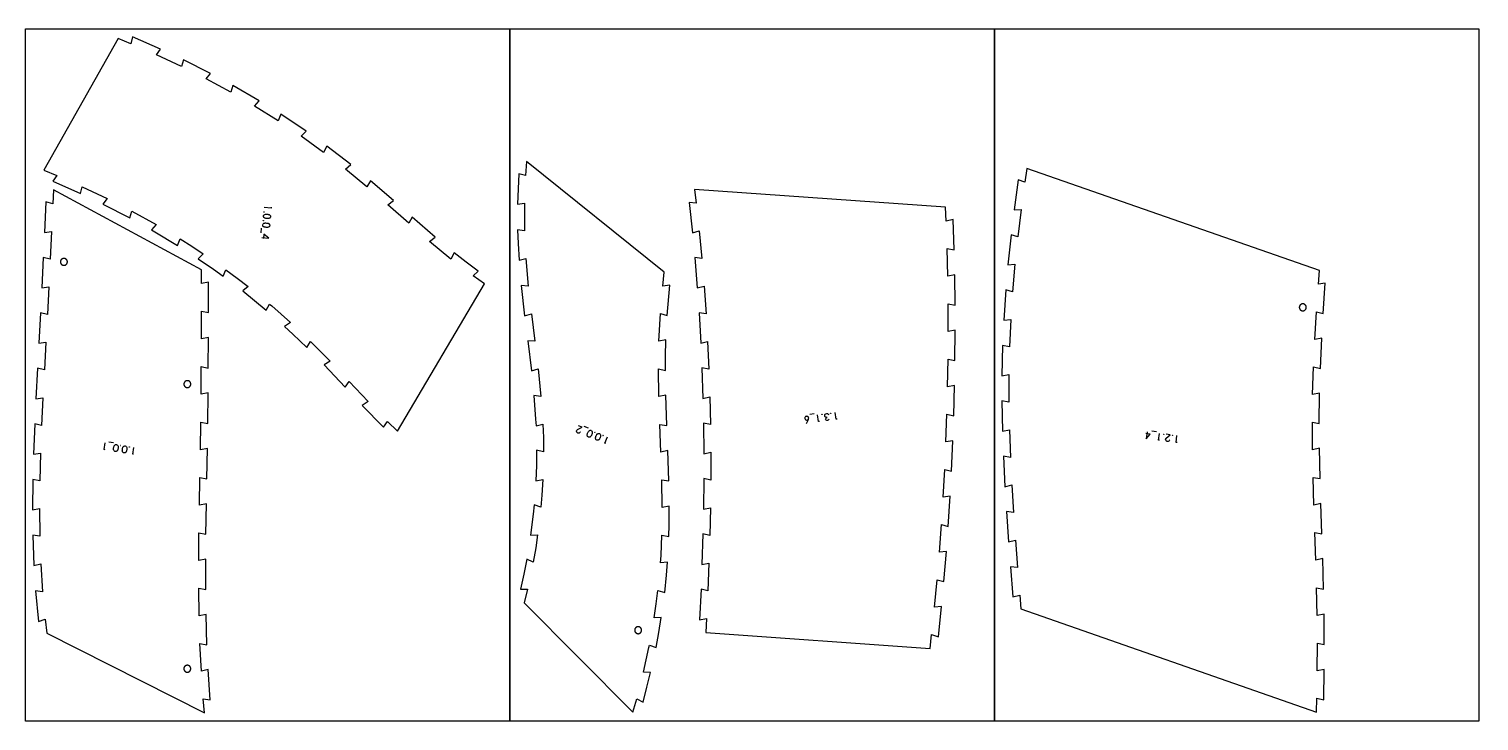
# Model space of a CAD drawing. Header units: millimetres. Extents: x -7040 to -2840, y -1100 to 1000.
# Drawn here: x -4935 to -2840, y 0 to 1000 of the extents above; entities that cross this region are included whole.
import ezdxf

# ---------------------------------------------------------------- set-up
doc = ezdxf.new("R2010")
doc.units = ezdxf.units.MM
doc.header["$MEASUREMENT"] = 0
for name, color, linetype, true_color in [('nest_recut pieces$l_engrave_text', 5, 'Continuous', 0x0000ff), ('nest_recut pieces$l_inner_cut', 3, 'Continuous', 0x00ff00), ('nest_recut pieces$l_outer_cut', 1, 'Continuous', 0xff0000), ('nest_recut pieces$sheet', 18, 'Continuous', 0x000000)]:
    doc.layers.add(name, color=color, linetype=linetype, true_color=true_color)

msp = doc.modelspace()

# ---------------------------------------------------------------- linework, layer by layer
at = {"layer": 'nest_recut pieces$l_engrave_text'}
for points in [[(-4595.5, 735.6), (-4595.6, 735.5), (-4595.8, 735.4), (-4595.9, 735.5), (-4596, 735.7), (-4595.9, 735.8), (-4595.7, 735.9), (-4595.6, 735.8)], [(-4597.2, 718.4), (-4596.7, 718.9), (-4595.9, 719.3), (-4594.8, 719.6), (-4594.7, 719.6), (-4594.5, 719.6), (-4594.2, 719.7), (-4593.8, 719.7), (-4592.5, 719.6), (-4591.3, 719.5), (-4590.8, 719.4), (-4590.5, 719.3), (-4590.2, 719.2), (-4590.1, 719.2), (-4589.5, 719), (-4589, 718.7), (-4588.6, 718.3), (-4588.3, 718.1), (-4587.8, 717.4), (-4587.6, 716.8), (-4587.5, 716.1), (-4587.7, 715.3), (-4588, 714.6), (-4588.5, 714.1), (-4589.3, 713.7), (-4589.9, 713.5), (-4590.8, 713.3), (-4591.6, 713.3), (-4592.6, 713.3), (-4593.6, 713.4), (-4594.4, 713.5), (-4595.2, 713.7), (-4595.8, 713.9), (-4596.4, 714.2), (-4597, 714.7), (-4597.4, 715.2), (-4597.7, 715.7), (-4597.8, 716.3), (-4597.9, 716.9), (-4597.7, 717.7)], [(-4596.6, 722.9), (-4596.7, 722.7), (-4596.8, 722.7), (-4597, 722.8), (-4597.1, 722.9), (-4597, 723.1), (-4596.8, 723.1), (-4596.6, 723.1)], [(-4596.2, 731.1), (-4595.6, 731.6), (-4594.8, 732.1), (-4593.8, 732.3), (-4593.7, 732.3), (-4593.5, 732.4), (-4593.1, 732.4), (-4592.7, 732.4), (-4591.5, 732.4), (-4590.2, 732.2), (-4589.7, 732.1), (-4589.4, 732), (-4589.1, 731.9), (-4589, 731.9), (-4588.4, 731.7), (-4587.9, 731.4), (-4587.5, 731.1), (-4587.2, 730.9), (-4586.7, 730.2), (-4586.5, 729.5), (-4586.5, 728.8), (-4586.6, 728), (-4587, 727.3), (-4587.5, 726.8), (-4588.2, 726.4), (-4588.9, 726.2), (-4589.8, 726), (-4590.5, 726), (-4591.5, 726), (-4592.5, 726.1), (-4593.3, 726.2), (-4594.2, 726.4), (-4594.7, 726.6), (-4595.4, 727), (-4595.9, 727.4), (-4596.3, 728), (-4596.6, 728.4), (-4596.8, 729), (-4596.8, 729.6), (-4596.6, 730.4)], [(-3789.7, 442.8), (-3789.9, 442.8), (-3790, 443), (-3789.9, 443.2), (-3789.8, 443.3), (-3789.6, 443.2), (-3789.5, 443.1), (-3789.6, 442.9)], [(-3777.1, 444.6), (-3777.3, 444.6), (-3777.4, 444.8), (-3777.3, 445), (-3777.1, 445), (-3777, 445), (-3776.9, 444.8), (-3776.9, 444.7)], [(-4122.1, 418.9), (-4121.7, 418.3), (-4121.6, 417.4), (-4121.6, 416.3), (-4121.6, 416.2), (-4121.6, 416), (-4121.7, 415.7), (-4121.8, 415.3), (-4122.2, 414.1), (-4122.7, 413), (-4122.9, 412.5), (-4123.1, 412.2), (-4123.2, 412), (-4123.3, 411.9), (-4124.1, 410.9), (-4124.5, 410.6), (-4124.8, 410.4), (-4125.6, 410.2), (-4126.3, 410.1), (-4127, 410.3), (-4127.7, 410.6), (-4128.3, 411.2), (-4128.6, 411.8), (-4128.8, 412.6), (-4128.8, 413.3), (-4128.8, 414.2), (-4128.6, 414.9), (-4128.3, 415.9), (-4127.9, 416.9), (-4127.6, 417.6), (-4127.2, 418.3), (-4126.8, 418.8), (-4126.3, 419.3), (-4125.7, 419.7), (-4125.1, 420), (-4124.5, 420.1), (-4123.9, 420.1), (-4123.3, 420), (-4122.7, 419.6)], [(-4807.6, 398.8), (-4807.1, 398.2), (-4806.8, 397.4), (-4806.6, 396.3), (-4806.6, 396.2), (-4806.6, 396), (-4806.6, 395.7), (-4806.6, 395.3), (-4806.7, 394), (-4807, 392.8), (-4807.1, 392.3), (-4807.2, 392), (-4807.3, 391.7), (-4807.4, 391.6), (-4807.6, 391.1), (-4808, 390.6), (-4808.3, 390.2), (-4808.5, 389.9), (-4809.3, 389.5), (-4809.9, 389.3), (-4810.6, 389.3), (-4811.4, 389.5), (-4812.1, 389.9), (-4812.5, 390.4), (-4812.9, 391.2), (-4813.1, 391.9), (-4813.2, 392.8), (-4813.2, 393.5), (-4813.1, 394.6), (-4812.9, 395.6), (-4812.7, 396.4), (-4812.5, 397.2), (-4812.2, 397.7), (-4811.8, 398.3), (-4811.3, 398.8), (-4810.8, 399.2), (-4810.3, 399.4), (-4809.7, 399.6), (-4809.1, 399.5), (-4808.3, 399.3)], [(-4803.2, 397.9), (-4803.3, 397.9), (-4803.4, 398.1), (-4803.3, 398.3), (-4803.1, 398.3), (-4803, 398.2), (-4802.9, 398), (-4803, 397.9)], [(-4117.9, 417.1), (-4118.1, 417.2), (-4118.1, 417.4), (-4118, 417.5), (-4117.8, 417.5), (-4117.6, 417.4), (-4117.6, 417.2), (-4117.8, 417.1)], [(-4110.1, 414.4), (-4109.8, 413.7), (-4109.6, 412.8), (-4109.7, 411.7), (-4109.7, 411.6), (-4109.7, 411.4), (-4109.8, 411.1), (-4109.9, 410.7), (-4110.3, 409.5), (-4110.8, 408.4), (-4111, 407.9), (-4111.2, 407.6), (-4111.3, 407.4), (-4111.4, 407.3), (-4111.8, 406.8), (-4112.2, 406.4), (-4112.6, 406.1), (-4112.9, 405.9), (-4113.7, 405.6), (-4114.4, 405.6), (-4115.1, 405.7), (-4115.8, 406.1), (-4116.4, 406.6), (-4116.7, 407.2), (-4116.9, 408.1), (-4116.9, 408.7), (-4116.8, 409.6), (-4116.7, 410.4), (-4116.4, 411.4), (-4116, 412.3), (-4115.6, 413), (-4115.2, 413.8), (-4114.9, 414.3), (-4114.4, 414.8), (-4113.8, 415.2), (-4113.2, 415.4), (-4112.6, 415.5), (-4112, 415.5), (-4111.4, 415.4), (-4110.7, 415)], [(-4106, 412.5), (-4106.2, 412.6), (-4106.1, 412.8), (-4106, 412.9), (-4105.9, 412.9), (-4105.7, 412.8), (-4105.7, 412.6), (-4105.8, 412.5)], [(-3296, 414.2), (-3296.2, 414.3), (-3296.2, 414.5), (-3296.1, 414.6), (-3296, 414.7), (-3295.8, 414.6), (-3295.8, 414.4), (-3295.8, 414.3)], [(-3283.3, 412.7), (-3283.5, 412.8), (-3283.6, 412.9), (-3283.5, 413.1), (-3283.3, 413.1), (-3283.1, 413.1), (-3283.1, 412.9), (-3283.2, 412.7)], [(-4795, 396.8), (-4794.5, 396.2), (-4794.2, 395.4), (-4794, 394.3), (-4794, 394.2), (-4794, 394), (-4794, 393.7), (-4794, 393.3), (-4794.1, 392), (-4794.4, 390.8), (-4794.5, 390.3), (-4794.6, 390), (-4794.7, 389.7), (-4794.8, 389.6), (-4795, 389.1), (-4795.4, 388.6), (-4795.7, 388.2), (-4795.9, 387.9), (-4796.6, 387.5), (-4797.3, 387.3), (-4798, 387.3), (-4798.8, 387.5), (-4799.5, 387.9), (-4799.9, 388.5), (-4800.3, 389.2), (-4800.5, 389.9), (-4800.6, 390.8), (-4800.5, 391.5), (-4800.4, 392.6), (-4800.3, 393.6), (-4800.1, 394.4), (-4799.8, 395.2), (-4799.6, 395.7), (-4799.2, 396.3), (-4798.7, 396.8), (-4798.2, 397.2), (-4797.7, 397.4), (-4797.1, 397.6), (-4796.5, 397.5), (-4795.7, 397.3)], [(-4790.6, 395.9), (-4790.7, 395.9), (-4790.8, 396.1), (-4790.7, 396.3), (-4790.5, 396.3), (-4790.3, 396.2), (-4790.3, 396), (-4790.4, 395.9)]]:
    msp.add_lwpolyline(points, close=True, dxfattribs=at)
for points in [[(-4585.6, 742.7), (-4585.7, 741.3), (-4595.5, 742.1)], [(-4599.9, 712.3), (-4600.5, 705.6)], [(-4599.1, 698.7), (-4589, 697.9), (-4596.1, 703.3), (-4596.7, 697.2)], [(-3812, 430.1), (-3809.4, 435.9), (-3809.2, 436.5), (-3809, 437), (-3808.9, 437.5), (-3809, 438.3), (-3809.3, 439), (-3809.8, 439.6), (-3810.4, 440), (-3811.1, 440.2), (-3811.9, 440.3), (-3812.7, 440.1), (-3813.3, 439.8), (-3814, 439.2), (-3814.4, 438.5), (-3814.5, 437.8), (-3814.5, 437.1), (-3814.2, 436.3), (-3813.8, 435.7), (-3813.1, 435.2), (-3812.3, 434.9), (-3811.6, 434.9), (-3810.8, 435.1), (-3810.4, 435.3), (-3809.9, 435.5), (-3809.6, 435.9), (-3809.2, 436.4)], [(-3800.8, 443.7), (-3807.5, 442.8)], [(-3793.3, 432.9), (-3794.7, 432.7), (-3796, 442.4)], [(-3779.5, 436.4), (-3779.9, 435.5), (-3780.3, 435), (-3780.9, 434.5), (-3781.7, 434.2), (-3782.7, 434.3), (-3783.5, 434.6), (-3784.2, 435.3), (-3784.5, 436.1), (-3784.4, 437), (-3783.9, 437.8), (-3783.2, 438.4), (-3782.3, 438.8), (-3783.7, 438.9), (-3784.8, 439.3), (-3785.5, 440), (-3785.8, 440.9), (-3785.8, 441.6), (-3785.7, 442.3), (-3785.5, 442.8), (-3785.1, 443.4), (-3784.1, 444.1), (-3782.7, 444.5), (-3781.9, 444.4), (-3781.1, 444), (-3780.6, 443.5), (-3779.9, 442.7)], [(-3768, 436.4), (-3769.4, 436.2), (-3770.7, 445.9)], [(-4138.6, 417.6), (-4138.9, 417.2), (-4139.4, 416.7), (-4139.9, 416.4), (-4140.4, 416.1), (-4141.3, 416), (-4142.3, 416.1), (-4142.8, 416.3), (-4143.2, 416.6), (-4143.6, 417.1), (-4143.9, 417.6), (-4144.2, 418.7), (-4144.2, 419.2), (-4144.1, 419.7), (-4143.6, 420.6), (-4143.4, 420.8), (-4143.3, 420.9), (-4142.9, 421.2), (-4136.2, 424.6), (-4141.7, 426.7)], [(-4127.1, 423.3), (-4133.5, 425.7)], [(-4825.5, 392), (-4826.9, 392.2), (-4825.4, 401.8)], [(-4813.5, 402), (-4820.2, 403)], [(-4102, 401), (-4103.3, 401.5), (-4099.8, 410.6)], [(-3320.1, 417.7), (-3321.3, 407.7), (-3315.6, 414.6), (-3321.7, 415.3)], [(-3306.5, 418), (-3313.2, 418.8)], [(-3302, 405.6), (-3303.4, 405.8), (-3302.2, 415.5)], [(-3287.4, 406.2), (-3287.6, 405.8), (-3287.9, 405.1), (-3288.3, 404.7), (-3288.7, 404.3), (-3289.6, 404), (-3290.6, 403.9), (-3291.1, 404), (-3291.6, 404.2), (-3292.1, 404.5), (-3292.5, 404.9), (-3293.1, 405.9), (-3293.2, 406.4), (-3293.2, 406.9), (-3293.1, 407.4), (-3292.9, 407.9), (-3292.8, 408.1), (-3292.7, 408.3), (-3292.5, 408.6), (-3286.8, 413.6), (-3292.5, 414.3)], [(-3276.7, 402.5), (-3278.1, 402.6), (-3276.9, 412.4)], [(-4784.2, 385.4), (-4785.6, 385.6), (-4784.1, 395.3)]]:
    msp.add_lwpolyline(points, dxfattribs=at)
at = {"layer": 'nest_recut pieces$l_inner_cut'}
for points in [[(-4889.9, 664.3), (-4889.9, 664.1), (-4889.9, 663.9), (-4890, 663.8), (-4890, 663.6), (-4890, 663.4), (-4890, 663.2), (-4889.9, 663.1), (-4889.9, 662.9), (-4889.9, 662.7), (-4889.9, 662.5), (-4889.8, 662.4), (-4889.8, 662.2), (-4889.8, 662), (-4889.7, 661.9), (-4889.6, 661.7), (-4889.6, 661.6), (-4889.5, 661.4), (-4889.4, 661.2), (-4889.3, 661.1), (-4889.3, 660.9), (-4889.2, 660.8), (-4889.1, 660.6), (-4889, 660.5), (-4888.9, 660.4), (-4888.8, 660.2), (-4888.6, 660.1), (-4888.5, 660), (-4888.4, 659.9), (-4888.3, 659.7), (-4888.1, 659.6), (-4888, 659.5), (-4887.9, 659.4), (-4887.7, 659.3), (-4887.6, 659.2), (-4887.4, 659.1), (-4887.3, 659.1), (-4887.1, 659), (-4887, 658.9), (-4886.8, 658.8), (-4886.6, 658.8), (-4886.5, 658.7), (-4886.3, 658.7), (-4886.1, 658.6), (-4886, 658.6), (-4885.8, 658.6), (-4885.6, 658.5), (-4885.4, 658.5), (-4885.3, 658.5), (-4885.1, 658.5), (-4884.9, 658.5), (-4884.8, 658.5), (-4884.6, 658.5), (-4884.4, 658.5), (-4884.2, 658.5), (-4884.1, 658.6), (-4883.9, 658.6), (-4883.7, 658.6), (-4883.6, 658.7), (-4883.4, 658.7), (-4883.2, 658.8), (-4883.1, 658.9), (-4882.9, 658.9), (-4882.8, 659), (-4882.6, 659.1), (-4882.4, 659.2), (-4882.3, 659.3), (-4882.2, 659.4), (-4882, 659.5), (-4881.9, 659.6), (-4881.7, 659.7), (-4881.6, 659.8), (-4881.5, 659.9), (-4881.4, 660), (-4881.2, 660.2), (-4881.1, 660.3), (-4881, 660.4), (-4880.9, 660.6), (-4880.8, 660.7), (-4880.7, 660.9), (-4880.6, 661), (-4880.5, 661.2), (-4880.5, 661.3), (-4880.4, 661.5), (-4880.3, 661.6), (-4880.3, 661.8), (-4880.2, 661.9), (-4880.2, 662.1), (-4880.1, 662.3), (-4880.1, 662.5), (-4880, 662.6), (-4880, 662.8), (-4880, 663), (-4880, 663.1), (-4880, 663.3), (-4880, 663.5), (-4880, 663.7), (-4880, 663.8), (-4880, 664), (-4880, 664.2), (-4880, 664.4), (-4880.1, 664.5), (-4880.1, 664.7), (-4880.2, 664.9), (-4880.2, 665), (-4880.3, 665.2), (-4880.3, 665.3), (-4880.4, 665.5), (-4880.5, 665.7), (-4880.5, 665.8), (-4880.6, 666), (-4880.7, 666.1), (-4880.8, 666.3), (-4880.9, 666.4), (-4881, 666.6), (-4881.1, 666.7), (-4881.2, 666.8), (-4881.4, 666.9), (-4881.5, 667.1), (-4881.6, 667.2), (-4881.7, 667.3), (-4881.9, 667.4), (-4882, 667.5), (-4882.1, 667.6), (-4882.3, 667.7), (-4882.4, 667.8), (-4882.6, 667.9), (-4882.7, 668), (-4882.9, 668), (-4883.1, 668.1), (-4883.2, 668.2), (-4883.4, 668.2), (-4883.5, 668.3), (-4883.7, 668.3), (-4883.9, 668.4), (-4884.1, 668.4), (-4884.2, 668.4), (-4884.4, 668.5), (-4884.6, 668.5), (-4884.7, 668.5), (-4884.9, 668.5), (-4885.1, 668.5), (-4885.3, 668.5), (-4885.4, 668.5), (-4885.6, 668.4), (-4885.8, 668.4), (-4886, 668.4), (-4886.1, 668.4), (-4886.3, 668.3), (-4886.5, 668.3), (-4886.6, 668.2), (-4886.8, 668.1), (-4886.9, 668.1), (-4887.1, 668), (-4887.3, 667.9), (-4887.4, 667.9), (-4887.6, 667.8), (-4887.7, 667.7), (-4887.9, 667.6), (-4888, 667.5), (-4888.1, 667.4), (-4888.3, 667.3), (-4888.4, 667.1), (-4888.5, 667), (-4888.6, 666.9), (-4888.7, 666.8), (-4888.9, 666.6), (-4889, 666.5), (-4889.1, 666.3), (-4889.2, 666.2), (-4889.3, 666.1), (-4889.3, 665.9), (-4889.4, 665.8), (-4889.5, 665.6), (-4889.6, 665.4), (-4889.6, 665.3), (-4889.7, 665.1), (-4889.7, 664.9), (-4889.8, 664.8), (-4889.8, 664.6), (-4889.9, 664.4)], [(-3100, 598.4), (-3100.1, 598.2), (-3100.1, 598), (-3100.1, 597.9), (-3100.1, 597.7), (-3100.1, 597.5), (-3100.1, 597.3), (-3100, 597.2), (-3100, 597), (-3100, 596.8), (-3100, 596.6), (-3099.9, 596.5), (-3099.9, 596.3), (-3099.8, 596.1), (-3099.8, 596), (-3099.7, 595.8), (-3099.6, 595.7), (-3099.5, 595.5), (-3099.5, 595.4), (-3099.4, 595.2), (-3099.3, 595.1), (-3099.2, 594.9), (-3099.1, 594.8), (-3099, 594.6), (-3098.9, 594.5), (-3098.8, 594.4), (-3098.6, 594.2), (-3098.5, 594.1), (-3098.4, 594), (-3098.3, 593.9), (-3098.1, 593.8), (-3098, 593.7), (-3097.8, 593.6), (-3097.7, 593.5), (-3097.5, 593.4), (-3097.4, 593.3), (-3097.2, 593.2), (-3097.1, 593.2), (-3096.9, 593.1), (-3096.7, 593), (-3096.6, 593), (-3096.4, 592.9), (-3096.2, 592.9), (-3096.1, 592.9), (-3095.9, 592.8), (-3095.7, 592.8), (-3095.6, 592.8), (-3095.4, 592.8), (-3095.2, 592.8), (-3095, 592.8), (-3094.9, 592.8), (-3094.7, 592.8), (-3094.5, 592.8), (-3094.4, 592.8), (-3094.2, 592.8), (-3094, 592.9), (-3093.8, 592.9), (-3093.7, 593), (-3093.5, 593), (-3093.3, 593.1), (-3093.2, 593.1), (-3093, 593.2), (-3092.9, 593.3), (-3092.7, 593.4), (-3092.6, 593.4), (-3092.4, 593.5), (-3092.3, 593.6), (-3092.1, 593.7), (-3092, 593.8), (-3091.9, 593.9), (-3091.7, 594.1), (-3091.6, 594.2), (-3091.5, 594.3), (-3091.4, 594.4), (-3091.2, 594.6), (-3091.1, 594.7), (-3091, 594.8), (-3090.9, 595), (-3090.8, 595.1), (-3090.7, 595.3), (-3090.7, 595.4), (-3090.6, 595.6), (-3090.5, 595.7), (-3090.4, 595.9), (-3090.4, 596.1), (-3090.3, 596.2), (-3090.3, 596.4), (-3090.2, 596.6), (-3090.2, 596.7), (-3090.2, 596.9), (-3090.1, 597.1), (-3090.1, 597.2), (-3090.1, 597.4), (-3090.1, 597.6), (-3090.1, 597.8), (-3090.1, 597.9), (-3090.1, 598.1), (-3090.1, 598.3), (-3090.1, 598.5), (-3090.2, 598.6), (-3090.2, 598.8), (-3090.2, 599), (-3090.3, 599.1), (-3090.3, 599.3), (-3090.4, 599.5), (-3090.4, 599.6), (-3090.5, 599.8), (-3090.6, 599.9), (-3090.7, 600.1), (-3090.7, 600.2), (-3090.8, 600.4), (-3090.9, 600.5), (-3091, 600.7), (-3091.1, 600.8), (-3091.2, 601), (-3091.4, 601.1), (-3091.5, 601.2), (-3091.6, 601.3), (-3091.7, 601.5), (-3091.9, 601.6), (-3092, 601.7), (-3092.1, 601.8), (-3092.3, 601.9), (-3092.4, 602), (-3092.6, 602.1), (-3092.7, 602.2), (-3092.9, 602.2), (-3093, 602.3), (-3093.2, 602.4), (-3093.3, 602.4), (-3093.5, 602.5), (-3093.7, 602.6), (-3093.8, 602.6), (-3094, 602.6), (-3094.2, 602.7), (-3094.3, 602.7), (-3094.5, 602.7), (-3094.7, 602.7), (-3094.9, 602.8), (-3095, 602.8), (-3095.2, 602.8), (-3095.4, 602.8), (-3095.6, 602.7), (-3095.7, 602.7), (-3095.9, 602.7), (-3096.1, 602.7), (-3096.2, 602.6), (-3096.4, 602.6), (-3096.6, 602.5), (-3096.7, 602.5), (-3096.9, 602.4), (-3097.1, 602.4), (-3097.2, 602.3), (-3097.4, 602.2), (-3097.5, 602.1), (-3097.7, 602), (-3097.8, 601.9), (-3098, 601.8), (-3098.1, 601.7), (-3098.2, 601.6), (-3098.4, 601.5), (-3098.5, 601.4), (-3098.6, 601.3), (-3098.8, 601.2), (-3098.9, 601), (-3099, 600.9), (-3099.1, 600.8), (-3099.2, 600.6), (-3099.3, 600.5), (-3099.4, 600.3), (-3099.5, 600.2), (-3099.5, 600), (-3099.6, 599.9), (-3099.7, 599.7), (-3099.8, 599.5), (-3099.8, 599.4), (-3099.9, 599.2), (-3099.9, 599.1), (-3100, 598.9), (-3100, 598.7), (-3100, 598.5)], [(-4711.6, 487.6), (-4711.6, 487.4), (-4711.6, 487.3), (-4711.6, 487.1), (-4711.6, 486.9), (-4711.6, 486.7), (-4711.6, 486.6), (-4711.6, 486.4), (-4711.6, 486.2), (-4711.6, 486.1), (-4711.5, 485.9), (-4711.5, 485.7), (-4711.5, 485.5), (-4711.4, 485.4), (-4711.4, 485.2), (-4711.3, 485.1), (-4711.2, 484.9), (-4711.2, 484.7), (-4711.1, 484.6), (-4711, 484.4), (-4710.9, 484.3), (-4710.8, 484.1), (-4710.7, 484), (-4710.6, 483.8), (-4710.5, 483.7), (-4710.4, 483.6), (-4710.3, 483.4), (-4710.2, 483.3), (-4710.1, 483.2), (-4709.9, 483.1), (-4709.8, 483), (-4709.7, 482.9), (-4709.5, 482.8), (-4709.4, 482.7), (-4709.2, 482.6), (-4709.1, 482.5), (-4708.9, 482.4), (-4708.8, 482.3), (-4708.6, 482.2), (-4708.5, 482.2), (-4708.3, 482.1), (-4708.1, 482.1), (-4708, 482), (-4707.8, 482), (-4707.6, 481.9), (-4707.5, 481.9), (-4707.3, 481.9), (-4707.1, 481.9), (-4706.9, 481.8), (-4706.8, 481.8), (-4706.6, 481.8), (-4706.4, 481.8), (-4706.2, 481.8), (-4706.1, 481.9), (-4705.9, 481.9), (-4705.7, 481.9), (-4705.6, 481.9), (-4705.4, 482), (-4705.2, 482), (-4705.1, 482.1), (-4704.9, 482.1), (-4704.7, 482.2), (-4704.6, 482.3), (-4704.4, 482.3), (-4704.3, 482.4), (-4704.1, 482.5), (-4704, 482.6), (-4703.8, 482.7), (-4703.7, 482.8), (-4703.5, 482.9), (-4703.4, 483), (-4703.3, 483.1), (-4703.1, 483.2), (-4703, 483.4), (-4702.9, 483.5), (-4702.8, 483.6), (-4702.7, 483.8), (-4702.6, 483.9), (-4702.5, 484), (-4702.4, 484.2), (-4702.3, 484.3), (-4702.2, 484.5), (-4702.1, 484.6), (-4702.1, 484.8), (-4702, 485), (-4701.9, 485.1), (-4701.9, 485.3), (-4701.8, 485.5), (-4701.8, 485.6), (-4701.7, 485.8), (-4701.7, 486), (-4701.7, 486.1), (-4701.7, 486.3), (-4701.6, 486.5), (-4701.6, 486.7), (-4701.6, 486.8), (-4701.6, 487), (-4701.6, 487.2), (-4701.7, 487.3), (-4701.7, 487.5), (-4701.7, 487.7), (-4701.7, 487.9), (-4701.8, 488), (-4701.8, 488.2), (-4701.9, 488.4), (-4701.9, 488.5), (-4702, 488.7), (-4702.1, 488.9), (-4702.1, 489), (-4702.2, 489.2), (-4702.3, 489.3), (-4702.4, 489.5), (-4702.5, 489.6), (-4702.6, 489.8), (-4702.7, 489.9), (-4702.8, 490), (-4702.9, 490.2), (-4703, 490.3), (-4703.1, 490.4), (-4703.3, 490.5), (-4703.4, 490.6), (-4703.5, 490.8), (-4703.7, 490.9), (-4703.8, 491), (-4703.9, 491.1), (-4704.1, 491.1), (-4704.2, 491.2), (-4704.4, 491.3), (-4704.6, 491.4), (-4704.7, 491.5), (-4704.9, 491.5), (-4705, 491.6), (-4705.2, 491.6), (-4705.4, 491.7), (-4705.5, 491.7), (-4705.7, 491.7), (-4705.9, 491.8), (-4706.1, 491.8), (-4706.2, 491.8), (-4706.4, 491.8), (-4706.6, 491.8), (-4706.8, 491.8), (-4706.9, 491.8), (-4707.1, 491.8), (-4707.3, 491.8), (-4707.4, 491.8), (-4707.6, 491.7), (-4707.8, 491.7), (-4708, 491.7), (-4708.1, 491.6), (-4708.3, 491.5), (-4708.4, 491.5), (-4708.6, 491.4), (-4708.8, 491.4), (-4708.9, 491.3), (-4709.1, 491.2), (-4709.2, 491.1), (-4709.4, 491), (-4709.5, 490.9), (-4709.7, 490.8), (-4709.8, 490.7), (-4709.9, 490.6), (-4710, 490.5), (-4710.2, 490.4), (-4710.3, 490.2), (-4710.4, 490.1), (-4710.5, 490), (-4710.6, 489.8), (-4710.7, 489.7), (-4710.8, 489.5), (-4710.9, 489.4), (-4711, 489.2), (-4711.1, 489.1), (-4711.2, 488.9), (-4711.2, 488.8), (-4711.3, 488.6), (-4711.4, 488.5), (-4711.4, 488.3), (-4711.5, 488.1), (-4711.5, 488), (-4711.5, 487.8)], [(-4060, 133), (-4060.1, 132.8), (-4060.1, 132.6), (-4060.2, 132.5), (-4060.2, 132.3), (-4060.2, 132.1), (-4060.3, 132), (-4060.3, 131.8), (-4060.3, 131.6), (-4060.3, 131.5), (-4060.3, 131.3), (-4060.3, 131.1), (-4060.3, 130.9), (-4060.3, 130.8), (-4060.3, 130.6), (-4060.3, 130.4), (-4060.2, 130.2), (-4060.2, 130.1), (-4060.2, 129.9), (-4060.1, 129.7), (-4060.1, 129.6), (-4060, 129.4), (-4059.9, 129.3), (-4059.9, 129.1), (-4059.8, 128.9), (-4059.7, 128.8), (-4059.6, 128.6), (-4059.5, 128.5), (-4059.4, 128.3), (-4059.3, 128.2), (-4059.2, 128.1), (-4059.1, 127.9), (-4059, 127.8), (-4058.9, 127.7), (-4058.8, 127.6), (-4058.6, 127.4), (-4058.5, 127.3), (-4058.4, 127.2), (-4058.2, 127.1), (-4058.1, 127), (-4057.9, 126.9), (-4057.8, 126.8), (-4057.6, 126.7), (-4057.5, 126.7), (-4057.3, 126.6), (-4057.2, 126.5), (-4057, 126.5), (-4056.8, 126.4), (-4056.7, 126.4), (-4056.5, 126.3), (-4056.3, 126.3), (-4056.2, 126.3), (-4056, 126.2), (-4055.8, 126.2), (-4055.6, 126.2), (-4055.5, 126.2), (-4055.3, 126.2), (-4055.1, 126.2), (-4055, 126.2), (-4054.8, 126.2), (-4054.6, 126.2), (-4054.4, 126.3), (-4054.3, 126.3), (-4054.1, 126.3), (-4053.9, 126.4), (-4053.8, 126.4), (-4053.6, 126.5), (-4053.4, 126.6), (-4053.3, 126.6), (-4053.1, 126.7), (-4053, 126.8), (-4052.8, 126.9), (-4052.7, 127), (-4052.5, 127), (-4052.4, 127.1), (-4052.2, 127.3), (-4052.1, 127.4), (-4052, 127.5), (-4051.9, 127.6), (-4051.7, 127.7), (-4051.6, 127.8), (-4051.5, 128), (-4051.4, 128.1), (-4051.3, 128.3), (-4051.2, 128.4), (-4051.1, 128.5), (-4051, 128.7), (-4050.9, 128.8), (-4050.8, 129), (-4050.8, 129.2), (-4050.7, 129.3), (-4050.6, 129.5), (-4050.6, 129.6), (-4050.5, 129.8), (-4050.5, 130), (-4050.4, 130.1), (-4050.4, 130.3), (-4050.4, 130.5), (-4050.4, 130.7), (-4050.3, 130.8), (-4050.3, 131), (-4050.3, 131.2), (-4050.3, 131.3), (-4050.3, 131.5), (-4050.4, 131.7), (-4050.4, 131.9), (-4050.4, 132), (-4050.4, 132.2), (-4050.5, 132.4), (-4050.5, 132.5), (-4050.6, 132.7), (-4050.6, 132.9), (-4050.7, 133), (-4050.8, 133.2), (-4050.8, 133.4), (-4050.9, 133.5), (-4051, 133.7), (-4051.1, 133.8), (-4051.2, 134), (-4051.3, 134.1), (-4051.4, 134.2), (-4051.5, 134.4), (-4051.6, 134.5), (-4051.7, 134.6), (-4051.8, 134.8), (-4052, 134.9), (-4052.1, 135), (-4052.2, 135.1), (-4052.4, 135.2), (-4052.5, 135.3), (-4052.7, 135.4), (-4052.8, 135.5), (-4053, 135.6), (-4053.1, 135.7), (-4053.3, 135.7), (-4053.4, 135.8), (-4053.6, 135.9), (-4053.7, 135.9), (-4053.9, 136), (-4054.1, 136), (-4054.3, 136.1), (-4054.4, 136.1), (-4054.6, 136.1), (-4054.8, 136.2), (-4054.9, 136.2), (-4055.1, 136.2), (-4055.3, 136.2), (-4055.5, 136.2), (-4055.6, 136.2), (-4055.8, 136.2), (-4056, 136.1), (-4056.1, 136.1), (-4056.3, 136.1), (-4056.5, 136.1), (-4056.7, 136), (-4056.8, 136), (-4057, 135.9), (-4057.1, 135.8), (-4057.3, 135.8), (-4057.5, 135.7), (-4057.6, 135.6), (-4057.8, 135.5), (-4057.9, 135.5), (-4058.1, 135.4), (-4058.2, 135.3), (-4058.4, 135.2), (-4058.5, 135.1), (-4058.6, 135), (-4058.8, 134.8), (-4058.9, 134.7), (-4059, 134.6), (-4059.1, 134.5), (-4059.2, 134.3), (-4059.3, 134.2), (-4059.4, 134), (-4059.5, 133.9), (-4059.6, 133.8), (-4059.7, 133.6), (-4059.8, 133.5), (-4059.9, 133.3), (-4059.9, 133.1)], [(-4711.6, 76.3), (-4711.6, 76.2), (-4711.7, 76), (-4711.7, 75.8), (-4711.7, 75.6), (-4711.7, 75.5), (-4711.7, 75.3), (-4711.7, 75.1), (-4711.6, 74.9), (-4711.6, 74.8), (-4711.6, 74.6), (-4711.6, 74.4), (-4711.5, 74.3), (-4711.5, 74.1), (-4711.4, 73.9), (-4711.4, 73.8), (-4711.3, 73.6), (-4711.2, 73.4), (-4711.1, 73.3), (-4711.1, 73.1), (-4711, 73), (-4710.9, 72.8), (-4710.8, 72.7), (-4710.7, 72.5), (-4710.6, 72.4), (-4710.5, 72.3), (-4710.4, 72.1), (-4710.2, 72), (-4710.1, 71.9), (-4710, 71.8), (-4709.8, 71.7), (-4709.7, 71.6), (-4709.6, 71.5), (-4709.4, 71.4), (-4709.3, 71.3), (-4709.1, 71.2), (-4709, 71.1), (-4708.8, 71), (-4708.7, 71), (-4708.5, 70.9), (-4708.3, 70.8), (-4708.2, 70.8), (-4708, 70.7), (-4707.8, 70.7), (-4707.7, 70.6), (-4707.5, 70.6), (-4707.3, 70.6), (-4707.2, 70.6), (-4707, 70.6), (-4706.8, 70.5), (-4706.6, 70.5), (-4706.5, 70.5), (-4706.3, 70.6), (-4706.1, 70.6), (-4705.9, 70.6), (-4705.8, 70.6), (-4705.6, 70.7), (-4705.4, 70.7), (-4705.3, 70.7), (-4705.1, 70.8), (-4704.9, 70.9), (-4704.8, 70.9), (-4704.6, 71), (-4704.5, 71.1), (-4704.3, 71.1), (-4704.2, 71.2), (-4704, 71.3), (-4703.9, 71.4), (-4703.7, 71.5), (-4703.6, 71.6), (-4703.4, 71.7), (-4703.3, 71.8), (-4703.2, 72), (-4703.1, 72.1), (-4703, 72.2), (-4702.8, 72.3), (-4702.7, 72.5), (-4702.6, 72.6), (-4702.5, 72.8), (-4702.4, 72.9), (-4702.3, 73), (-4702.3, 73.2), (-4702.2, 73.4), (-4702.1, 73.5), (-4702, 73.7), (-4702, 73.8), (-4701.9, 74), (-4701.9, 74.2), (-4701.8, 74.3), (-4701.8, 74.5), (-4701.8, 74.7), (-4701.7, 74.8), (-4701.7, 75), (-4701.7, 75.2), (-4701.7, 75.4), (-4701.7, 75.5), (-4701.7, 75.7), (-4701.7, 75.9), (-4701.7, 76.1), (-4701.7, 76.2), (-4701.8, 76.4), (-4701.8, 76.6), (-4701.8, 76.7), (-4701.9, 76.9), (-4701.9, 77.1), (-4702, 77.2), (-4702, 77.4), (-4702.1, 77.6), (-4702.2, 77.7), (-4702.3, 77.9), (-4702.3, 78), (-4702.4, 78.2), (-4702.5, 78.3), (-4702.6, 78.5), (-4702.7, 78.6), (-4702.8, 78.7), (-4702.9, 78.9), (-4703.1, 79), (-4703.2, 79.1), (-4703.3, 79.2), (-4703.4, 79.4), (-4703.6, 79.5), (-4703.7, 79.6), (-4703.9, 79.7), (-4704, 79.8), (-4704.2, 79.9), (-4704.3, 79.9), (-4704.5, 80), (-4704.6, 80.1), (-4704.8, 80.2), (-4704.9, 80.2), (-4705.1, 80.3), (-4705.3, 80.3), (-4705.4, 80.4), (-4705.6, 80.4), (-4705.8, 80.5), (-4705.9, 80.5), (-4706.1, 80.5), (-4706.3, 80.5), (-4706.5, 80.5), (-4706.6, 80.5), (-4706.8, 80.5), (-4707, 80.5), (-4707.2, 80.5), (-4707.3, 80.5), (-4707.5, 80.5), (-4707.7, 80.4), (-4707.8, 80.4), (-4708, 80.4), (-4708.2, 80.3), (-4708.3, 80.3), (-4708.5, 80.2), (-4708.7, 80.1), (-4708.8, 80.1), (-4709, 80), (-4709.1, 79.9), (-4709.3, 79.8), (-4709.4, 79.7), (-4709.6, 79.6), (-4709.7, 79.5), (-4709.8, 79.4), (-4710, 79.3), (-4710.1, 79.2), (-4710.2, 79.1), (-4710.3, 78.9), (-4710.5, 78.8), (-4710.6, 78.7), (-4710.7, 78.5), (-4710.8, 78.4), (-4710.9, 78.3), (-4711, 78.1), (-4711.1, 78), (-4711.1, 77.8), (-4711.2, 77.6), (-4711.3, 77.5), (-4711.3, 77.3), (-4711.4, 77.2), (-4711.5, 77), (-4711.5, 76.8), (-4711.6, 76.7), (-4711.6, 76.5)]]:
    msp.add_lwpolyline(points, close=True, dxfattribs=at)
at = {"layer": 'nest_recut pieces$l_outer_cut'}
for points in [[(-4913.9, 796), (-4895.4, 788.3), (-4901.2, 779.9), (-4860.9, 762.2), (-4858.7, 772.1), (-4822.4, 755), (-4828.8, 747), (-4789.5, 727), (-4786.7, 736.8), (-4751.6, 717.5), (-4758.5, 709.9), (-4753.7, 707.1), (-4720.7, 687.3), (-4717.2, 696.9), (-4700.3, 686.1), (-4683.6, 675.1), (-4691, 668), (-4668.8, 652.7), (-4654.9, 642.7), (-4650.8, 652.1), (-4634.7, 640.1), (-4618.9, 627.8), (-4626.7, 621.4), (-4609.5, 607.6), (-4592.6, 593.5), (-4587.8, 602.5), (-4584.8, 599.9), (-4557.7, 576), (-4566.1, 570.1), (-4554.1, 559), (-4534.1, 539.8), (-4528.6, 548.4), (-4500.5, 519.9), (-4509.1, 514.5), (-4478.8, 482.4), (-4473, 490.8), (-4445.5, 461.6), (-4454, 456), (-4423.2, 424.5), (-4417.4, 432.9), (-4403.1, 419), (-4277.5, 631.8), (-4293.9, 643.2), (-4286.3, 650), (-4303.9, 663.1), (-4321.3, 676.6), (-4325.8, 667.5), (-4356.6, 693), (-4348.5, 699.2), (-4381.7, 728.2), (-4386.8, 719.3), (-4416.8, 745.8), (-4408.7, 752), (-4442, 780.8), (-4447.1, 772), (-4478, 797.4), (-4470.3, 804.1), (-4505.2, 830.9), (-4509.7, 821.7), (-4542.3, 845.1), (-4535, 852.3), (-4571.6, 876.8), (-4575.5, 867.4), (-4609.4, 888.7), (-4602.7, 896.3), (-4640.7, 918.4), (-4644, 908.8), (-4679.2, 927.8), (-4673, 935.9), (-4712.3, 955.6), (-4715, 945.8), (-4751.3, 962.6), (-4745.5, 971), (-4785.9, 988.5), (-4788.1, 978.5), (-4806.6, 986.1)], [(-4216.5, 808.5), (-4217.9, 788.5), (-4227.8, 790.9), (-4228.9, 768.9), (-4229.6, 746.9), (-4219.6, 748.5), (-4219.7, 717.6), (-4219.5, 708.4), (-4229.6, 709.9), (-4228.9, 690.2), (-4227.4, 665.9), (-4217.6, 668.3), (-4214.1, 628.4), (-4224.2, 629.3), (-4219.3, 585.5), (-4209.6, 588.6), (-4204.7, 548.8), (-4214.8, 549.6), (-4209.6, 505.8), (-4199.9, 509), (-4195.8, 469.1), (-4205.9, 470.5), (-4203.4, 436), (-4202.9, 426.5), (-4193, 429.1), (-4192.3, 409.9), (-4192, 389.1), (-4202, 391.3), (-4202.3, 369.3), (-4203.1, 347.2), (-4193, 349), (-4194.4, 326.2), (-4195.8, 309), (-4205.6, 312.2), (-4206.9, 298.7), (-4210.7, 268.4), (-4200.5, 269.2), (-4203.3, 250.4), (-4206.9, 229.7), (-4216.3, 233.7), (-4220.6, 212), (-4225.3, 190.5), (-4215.1, 190.4), (-4219.8, 170.9), (-4062.9, 12.6), (-4057.4, 31.8), (-4048.2, 27.4), (-4042.6, 48.7), (-4037.3, 70.1), (-4047.5, 70.6), (-4039.7, 106.1), (-4039, 109.7), (-4029.5, 106), (-4025.5, 127.7), (-4021.9, 149.4), (-4032.1, 149.1), (-4029.1, 169.4), (-4026.7, 188.8), (-4017, 185.9), (-4014.4, 210.8), (-4012.8, 229.7), (-4023, 228.7), (-4022.3, 239.1), (-4020.9, 268.6), (-4011, 266.5), (-4010.6, 283.6), (-4010.4, 310.5), (-4020.4, 308.7), (-4021.1, 348.7), (-4011.1, 347), (-4012.6, 391), (-4022.6, 388.7), (-4024.1, 428.7), (-4014.1, 427), (-4015.5, 471), (-4025.4, 468.7), (-4026, 508.7), (-4016, 506.5), (-4015.8, 526.4), (-4015.2, 550.6), (-4025.2, 548.8), (-4023.1, 588.7), (-4013.2, 585.9), (-4009.5, 629.8), (-4019.6, 628.6), (-4017.5, 648.5)], [(-3493.6, 798.5), (-3496.6, 778.8), (-3506.2, 782.1), (-3512.2, 738.7), (-3502.1, 739.3), (-3506.9, 699.7), (-3516.6, 702.7), (-3521.1, 659), (-3511, 660), (-3514.4, 620.2), (-3524.2, 622.9), (-3527, 579.1), (-3516.9, 580.4), (-3518.7, 540.5), (-3528.7, 542.8), (-3529.7, 498.9), (-3519.6, 500.7), (-3519.7, 460.8), (-3529.7, 462.6), (-3528.9, 418.7), (-3518.9, 420.9), (-3517.5, 381), (-3527.6, 382.5), (-3525.4, 338.6), (-3515.5, 341.1), (-3513.1, 301.3), (-3523.2, 302.6), (-3520.1, 258.8), (-3510.3, 261.5), (-3507.2, 221.7), (-3517.3, 222.9), (-3513.8, 179.2), (-3504, 182), (-3502.4, 162.1), (-3075.1, 12.9), (-3074.6, 32.8), (-3064.7, 30.7), (-3064.1, 74.6), (-3074.1, 72.7), (-3074, 112.6), (-3064, 110.7), (-3064.4, 154.6), (-3074.4, 152.6), (-3075.1, 192.5), (-3065.1, 190.7), (-3066.3, 234.6), (-3076.2, 232.4), (-3077.5, 272.3), (-3067.5, 270.6), (-3069, 314.5), (-3078.9, 312.1), (-3080.1, 352), (-3070.1, 350.2), (-3071, 394.1), (-3080.9, 391.9), (-3081.2, 431.9), (-3071.2, 429.7), (-3070.7, 473.7), (-3080.8, 471.8), (-3079.6, 511.7), (-3069.7, 509.2), (-3067.7, 553.1), (-3077.8, 551.5), (-3075.5, 591.4), (-3065.6, 588.7), (-3062.5, 632.5), (-3072.6, 631.2), (-3071, 651.1)], [(-4900.1, 767.5), (-4901.2, 747.5), (-4911, 750), (-4913.2, 705.9), (-4903.1, 707.4), (-4905, 667.4), (-4914.9, 669.9), (-4917, 625.8), (-4906.9, 627.4), (-4908.9, 587.3), (-4918.8, 589.8), (-4921.1, 545.8), (-4911, 547.3), (-4913.2, 507.3), (-4923, 509.8), (-4925.4, 465.8), (-4915.3, 467.2), (-4917.3, 427.2), (-4927.2, 429.6), (-4928.9, 385.6), (-4918.9, 387.2), (-4919.9, 347.1), (-4929.9, 349.2), (-4930.3, 305.1), (-4920.3, 307), (-4919.9, 266.9), (-4929.9, 268.6), (-4928.4, 224.5), (-4918.5, 226.9), (-4915.9, 186.9), (-4926.1, 187.9), (-4921.9, 144), (-4912.2, 147), (-4909.8, 127.1), (-4681.8, 12), (-4683.6, 31.9), (-4673.5, 30.6), (-4676.6, 74.6), (-4686.4, 71.8), (-4688.4, 111.8), (-4678.3, 110.1), (-4679.6, 154.1), (-4689.5, 151.8), (-4690.1, 191.9), (-4680.1, 189.9), (-4680.1, 233.9), (-4690.1, 231.9), (-4689.8, 271.9), (-4679.8, 269.8), (-4679.1, 313.8), (-4689.2, 312), (-4688.4, 352), (-4678.5, 349.8), (-4677.7, 393.8), (-4687.7, 392), (-4687.1, 432), (-4677.2, 429.9), (-4676.7, 474), (-4686.7, 472.1), (-4686.5, 512.1), (-4676.5, 510.1), (-4676.3, 554.1), (-4686.3, 552.1), (-4686.2, 592.2), (-4676.2, 590.1), (-4676, 634.2), (-4686, 632.2), (-4686, 652.2)], [(-3974, 768.2), (-3971.6, 748.3), (-3981.8, 749.2), (-3977, 705.4), (-3967.2, 708.5), (-3963.4, 668.5), (-3973.5, 669.7), (-3969.9, 625.8), (-3960.1, 628.6), (-3957.2, 588.6), (-3967.3, 590), (-3964.8, 546), (-3954.9, 548.6), (-3953.1, 508.5), (-3963.2, 510.2), (-3961.7, 466.1), (-3951.8, 468.5), (-3950.9, 428.4), (-3960.9, 430.3), (-3960.5, 386.2), (-3950.5, 388.3), (-3950.5, 348.2), (-3960.5, 350.3), (-3961, 306.2), (-3951, 308.1), (-3951.8, 268), (-3961.8, 270.4), (-3963.1, 226.3), (-3953.1, 228), (-3954.6, 187.9), (-3964.5, 190.4), (-3966.6, 146.3), (-3956.5, 147.9), (-3957.5, 127.9), (-3633.6, 105), (-3631.4, 124.8), (-3621.6, 121.8), (-3617.1, 165.4), (-3627.2, 164.5), (-3623.5, 204.2), (-3613.7, 201.4), (-3610, 245.1), (-3620.1, 244), (-3617.1, 283.8), (-3607.3, 281.1), (-3604.5, 324.9), (-3614.6, 323.6), (-3612.4, 363.4), (-3602.5, 361), (-3600.5, 404.9), (-3610.6, 403.3), (-3609.2, 443.2), (-3599.2, 440.9), (-3598.1, 484.8), (-3608.2, 483.1), (-3607.6, 523), (-3597.6, 520.9), (-3597.3, 564.8), (-3607.3, 562.9), (-3607.5, 602.8), (-3597.4, 600.9), (-3598, 644.8), (-3608, 642.7), (-3608.9, 682.6), (-3598.9, 680.9), (-3600.3, 724.8), (-3610.2, 722.5), (-3611.1, 742.4)]]:
    msp.add_lwpolyline(points, close=True, dxfattribs=at)
at = {"layer": 'nest_recut pieces$sheet'}
for points in [[(-4940.5, 0), (-4940.5, 1000), (-4240.5, 1000), (-4240.5, 0)], [(-4240.5, 0), (-4240.5, 1000), (-3540.5, 1000), (-3540.5, 0)], [(-3540.5, 0), (-3540.5, 1000), (-2840.5, 1000), (-2840.5, 0)]]:
    msp.add_lwpolyline(points, close=True, dxfattribs=at)

doc.saveas('drawing.dxf')
